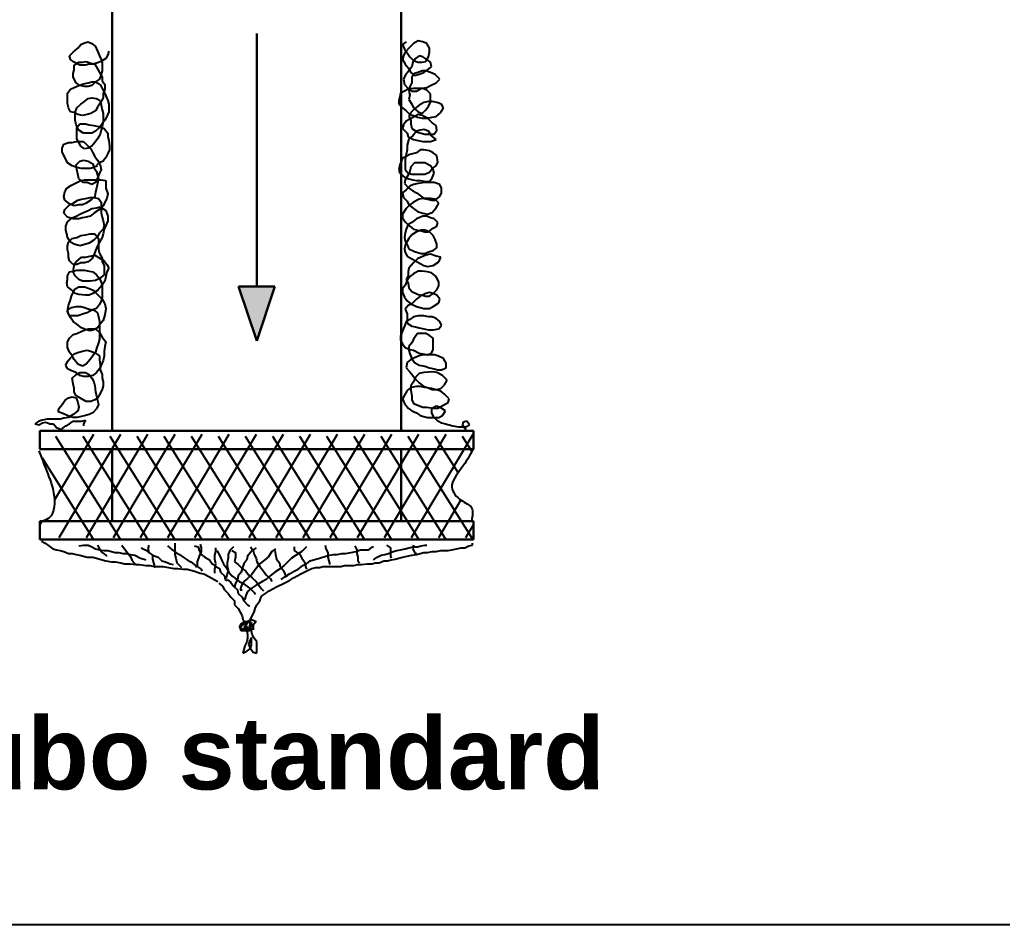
# Model space of a CAD drawing. Extents: x 159 to 725, y 98 to 296.
# Drawn here: x 551.1 to 619.1, y 98 to 160.6 of the extents above; entities that cross this region are included whole.
import ezdxf
from ezdxf.enums import TextEntityAlignment as Align

# ---------------------------------------------------------------- set-up
doc = ezdxf.new("R2010")
doc.units = 0
doc.header["$LTSCALE"] = 8
doc.header["$MEASUREMENT"] = 0
doc.layers.get('0').update_dxf_attribs({"linetype": 'CONTINUOUS'})
doc.layers.add('ACOTA', color=1, linetype='CONTINUOUS')
doc.styles.add('style1', font='')
doc.styles.get('style1').set_extended_font_data('Arial', bold=True)

msp = doc.modelspace()

# ---------------------------------------------------------------- hatches: boundary and pattern name
at = {"lineweight": 30}
msp.add_hatch(color=256, dxfattribs=at).paths.add_polyline_path([(568.75, 142.149), (567.5, 142.149), (566.25, 142.149), (567.5, 138.399)])

# ---------------------------------------------------------------- linework, layer by layer
for p, q in [((557.5, 132.149), (557.5, 167.149)), ((577.5, 167.149), (577.5, 132.149)), ((567.5, 159.649), (567.5, 142.149)), ((567.5, 138.399), (566.25, 142.149)), ((566.25, 142.149), (567.5, 142.149)), ((567.5, 142.149), (568.75, 142.149)), ((568.75, 142.149), (567.5, 138.399)), ((582.5, 132.149), (552.5, 132.149)), ((552.5, 132.149), (552.5, 130.899)), ((582.5, 130.899), (582.5, 132.149)), ((552.5, 130.899), (582.5, 130.899)), ((557.5, 125.899), (557.5, 130.899)), ((577.5, 130.899), (577.5, 125.899)), ((582.5, 130.899), (582.5, 130.899)), ((582.5, 125.899), (552.5, 125.899)), ((552.5, 125.899), (552.5, 124.649)), ((582.5, 124.649), (582.5, 125.899)), ((552.5, 124.649), (582.5, 124.649)), ((577.5, 124.649), (557.5, 124.649)), ((582.5, 124.649), (582.5, 124.649))]:
    msp.add_line(p, q, dxfattribs=at)
at = {"color": 7}
msp.add_lwpolyline([(620, 197), (515, 197), (515, 98), (620, 98)], close=True, dxfattribs=at)
at = {"layer": 'ACOTA', "color": 7, "lineweight": 25}
for p, q in [((578.684, 159.151), (578.361, 158.957)), ((579.006, 159.086), (578.684, 159.151)), ((554.808, 158.377), (555.131, 158.635)), ((555.131, 158.635), (555.324, 158.893)), ((555.324, 158.893), (555.582, 159.022)), ((555.582, 159.022), (555.841, 159.086)), ((555.841, 159.086), (556.099, 158.957)), ((556.099, 158.957), (556.357, 158.764)), ((556.357, 158.764), (556.486, 158.441)), ((556.486, 158.441), (556.615, 158.119)), ((557.26, 158.441), (557.196, 158.183)), ((577.845, 159.086), (577.587, 158.893)), ((577.587, 158.893), (577.716, 158.57)), ((577.716, 158.57), (577.909, 158.312)), ((578.038, 158.635), (577.78, 158.377)), ((578.361, 158.957), (578.038, 158.635)), ((579.265, 158.957), (579.006, 159.086)), ((579.458, 158.635), (579.265, 158.957)), ((579.458, 158.377), (579.458, 158.635)), ((554.55, 158.119), (554.808, 158.377)), ((554.615, 157.861), (554.55, 158.119)), ((554.873, 157.667), (554.615, 157.861)), ((556.615, 158.119), (556.744, 157.861)), ((557.067, 157.925), (556.744, 157.732)), ((556.744, 157.861), (556.809, 157.603)), ((557.196, 158.183), (557.067, 157.925)), ((577.651, 158.119), (577.587, 157.861)), ((577.587, 157.861), (577.78, 157.538)), ((577.78, 158.377), (577.651, 158.119)), ((577.909, 158.312), (578.103, 158.054)), ((578.103, 158.054), (578.361, 157.796)), ((578.49, 157.925), (578.297, 157.667)), ((578.361, 157.796), (578.684, 157.667)), ((578.748, 158.119), (578.49, 157.925)), ((579.006, 158.054), (578.748, 158.119)), ((579.265, 157.861), (579.006, 158.054)), ((579.2, 157.732), (579.394, 158.054)), ((579.523, 157.667), (579.265, 157.861)), ((579.394, 158.054), (579.458, 158.377)), ((554.808, 156.893), (554.873, 157.151)), ((555.26, 157.474), (554.873, 157.667)), ((554.873, 157.474), (555.195, 157.667)), ((554.873, 157.151), (554.873, 157.474)), ((555.195, 157.667), (555.453, 157.667)), ((555.647, 157.474), (555.26, 157.474)), ((555.453, 157.667), (555.712, 157.732)), ((555.905, 157.538), (555.647, 157.474)), ((555.712, 157.732), (556.034, 157.603)), ((556.163, 157.538), (555.905, 157.538)), ((556.034, 157.603), (556.292, 157.538)), ((556.421, 157.603), (556.163, 157.538)), ((556.292, 157.538), (556.486, 157.216)), ((556.744, 157.732), (556.421, 157.603)), ((556.486, 157.216), (556.615, 156.958)), ((556.809, 157.087), (556.744, 156.829)), ((556.809, 157.603), (556.809, 157.087)), ((577.78, 157.538), (577.974, 157.28)), ((578.038, 157.087), (577.78, 156.764)), ((577.974, 157.28), (578.168, 156.958)), ((578.232, 157.345), (578.038, 157.087)), ((578.297, 157.667), (578.232, 157.345)), ((578.684, 157.667), (578.942, 157.667)), ((578.942, 157.087), (578.684, 156.958)), ((578.942, 157.667), (579.2, 157.732)), ((579.2, 157.087), (578.942, 157.087)), ((579.071, 156.958), (579.329, 157.151)), ((579.523, 156.958), (579.2, 157.087)), ((579.329, 157.151), (579.587, 157.345)), ((579.587, 157.345), (579.523, 157.667)), ((554.808, 156.635), (554.808, 156.893)), ((555.002, 156.248), (554.808, 156.635)), ((556.615, 156.506), (556.357, 156.313)), ((556.615, 156.958), (556.809, 156.635)), ((556.744, 156.829), (556.615, 156.506)), ((556.809, 156.635), (556.809, 156.377)), ((577.78, 156.764), (577.651, 156.506)), ((577.651, 156.506), (577.716, 156.119)), ((578.168, 156.958), (578.426, 156.764)), ((578.426, 156.893), (578.232, 156.635)), ((578.232, 156.635), (578.232, 156.248)), ((578.684, 156.958), (578.426, 156.893)), ((578.426, 156.764), (578.684, 156.829)), ((578.684, 156.829), (579.071, 156.958)), ((579.845, 156.829), (579.523, 156.958)), ((580.168, 156.506), (579.845, 156.829)), ((579.91, 156.248), (580.168, 156.506)), ((554.421, 155.538), (554.615, 155.796)), ((554.615, 155.796), (554.873, 155.925)), ((554.873, 155.925), (555.195, 156.054)), ((555.26, 156.054), (555.002, 156.248)), ((555.195, 156.054), (555.518, 156.184)), ((555.582, 155.99), (555.26, 156.054)), ((555.518, 156.184), (555.841, 156.248)), ((555.841, 155.99), (555.582, 155.99)), ((555.841, 156.248), (556.099, 156.313)), ((556.099, 156.054), (555.841, 155.99)), ((556.357, 156.313), (556.099, 156.054)), ((556.099, 156.313), (556.357, 156.313)), ((556.357, 156.313), (556.679, 156.119)), ((556.679, 156.119), (556.809, 155.861)), ((556.809, 156.377), (557.002, 156.119)), ((556.809, 155.861), (556.938, 155.603)), ((557.002, 155.796), (556.873, 155.474)), ((557.002, 156.119), (557.002, 155.796)), ((577.716, 156.119), (577.974, 155.861)), ((577.974, 155.796), (577.716, 155.667)), ((577.974, 155.861), (578.232, 155.667)), ((578.361, 155.861), (577.974, 155.796)), ((578.103, 155.99), (578.038, 155.667)), ((578.232, 156.248), (578.103, 155.99)), ((579.006, 155.861), (578.361, 155.861)), ((578.555, 155.667), (578.877, 155.861)), ((578.877, 155.861), (579.265, 155.925)), ((579.265, 155.732), (579.006, 155.861)), ((579.265, 155.925), (579.523, 156.054)), ((579.523, 155.474), (579.265, 155.732)), ((579.523, 156.054), (579.91, 156.248)), ((554.421, 154.829), (554.421, 155.538)), ((555.582, 154.958), (555.841, 155.151)), ((555.841, 155.151), (556.099, 155.216)), ((556.099, 155.216), (556.421, 155.151)), ((556.421, 155.151), (556.679, 155.022)), ((556.873, 155.216), (556.679, 154.829)), ((556.679, 155.022), (556.809, 154.377)), ((556.873, 155.474), (556.873, 155.216)), ((556.938, 155.603), (557.067, 155.345)), ((557.067, 155.345), (557.196, 155.022)), ((557.196, 155.022), (557.26, 154.764)), ((577.393, 155.28), (577.329, 155.022)), ((577.329, 155.022), (577.329, 154.764)), ((577.458, 155.538), (577.393, 155.28)), ((577.716, 155.667), (577.458, 155.538)), ((578.038, 155.667), (578.103, 155.409)), ((578.103, 155.409), (578.038, 155.087)), ((578.038, 155.087), (578.232, 154.764)), ((578.232, 155.667), (578.555, 155.667)), ((579.523, 154.893), (579.523, 155.474)), ((554.485, 154.506), (554.421, 154.829)), ((554.615, 154.248), (554.485, 154.506)), ((554.937, 154.184), (555.066, 154.506)), ((555.066, 154.506), (555.324, 154.764)), ((555.324, 154.764), (555.582, 154.958)), ((556.486, 154.571), (556.357, 154.313)), ((556.679, 154.829), (556.486, 154.571)), ((556.809, 154.377), (556.873, 154.119)), ((557.26, 154.764), (557.26, 154.248)), ((577.329, 154.764), (577.587, 154.506)), ((577.587, 154.506), (577.845, 154.313)), ((578.426, 154.442), (578.168, 154.184)), ((578.232, 154.764), (578.361, 154.506)), ((578.361, 154.506), (578.684, 154.248)), ((578.748, 154.7), (578.426, 154.442)), ((579.071, 154.893), (578.748, 154.7)), ((578.942, 154.119), (579.2, 154.377)), ((579.394, 154.958), (579.071, 154.893)), ((579.2, 154.377), (579.394, 154.635)), ((579.652, 154.958), (579.394, 154.958)), ((579.394, 154.635), (579.523, 154.893)), ((579.974, 154.893), (579.652, 154.958)), ((580.297, 154.764), (579.974, 154.893)), ((580.232, 154.184), (580.426, 154.506)), ((580.426, 154.506), (580.297, 154.764)), ((554.873, 154.184), (554.615, 154.248)), ((555.131, 154.055), (554.873, 154.184)), ((554.937, 153.668), (554.937, 154.184)), ((555.002, 153.345), (554.937, 153.668)), ((555.453, 153.99), (555.131, 154.055)), ((555.776, 154.055), (555.453, 153.99)), ((556.034, 154.119), (555.776, 154.055)), ((556.357, 154.313), (556.034, 154.119)), ((557.002, 153.668), (556.809, 153.41)), ((556.873, 154.119), (556.873, 153.539)), ((557.131, 153.926), (557.002, 153.668)), ((557.26, 154.248), (557.131, 153.926)), ((577.845, 154.313), (578.103, 154.055)), ((578.103, 153.732), (577.845, 153.603)), ((578.168, 154.184), (578.038, 153.926)), ((578.038, 153.926), (578.168, 153.668)), ((578.103, 154.055), (578.361, 153.99)), ((578.361, 153.861), (578.103, 153.732)), ((578.168, 153.668), (578.168, 153.41)), ((578.684, 154.055), (578.361, 153.861)), ((578.361, 153.99), (578.619, 153.861)), ((578.619, 153.861), (578.942, 153.797)), ((578.684, 154.248), (578.942, 154.119)), ((578.942, 153.99), (578.684, 154.055)), ((579.329, 153.797), (578.942, 153.99)), ((578.942, 153.797), (579.265, 153.797)), ((579.265, 153.797), (579.652, 153.861)), ((579.652, 153.474), (579.329, 153.797)), ((579.652, 153.861), (579.91, 153.926)), ((579.91, 153.926), (580.232, 154.184)), ((555.195, 152.958), (555.002, 153.345)), ((555.066, 153.152), (555.26, 153.41)), ((555.066, 152.378), (555.066, 153.152)), ((555.26, 153.41), (555.647, 153.41)), ((555.647, 153.41), (555.905, 153.345)), ((555.905, 153.345), (556.228, 153.281)), ((556.228, 153.281), (556.55, 153.216)), ((556.615, 153.152), (556.357, 152.894)), ((556.55, 153.216), (556.938, 153.087)), ((556.809, 153.41), (556.615, 153.152)), ((556.809, 153.216), (556.744, 152.958)), ((556.873, 153.539), (556.809, 153.216)), ((556.938, 153.087), (557.196, 152.765)), ((577.651, 153.345), (577.587, 153.087)), ((577.587, 153.087), (577.909, 152.765)), ((577.845, 153.603), (577.651, 153.345)), ((578.168, 153.41), (578.232, 153.087)), ((578.232, 153.087), (578.619, 152.829)), ((579.071, 153.023), (578.813, 152.958)), ((579.394, 152.894), (579.071, 153.023)), ((579.91, 153.281), (579.652, 153.474)), ((579.974, 152.958), (579.91, 153.281)), ((555.195, 152.12), (555.066, 152.378)), ((555.518, 152.765), (555.195, 152.958)), ((556.099, 152.765), (555.518, 152.765)), ((556.357, 152.894), (556.099, 152.765)), ((556.486, 152.378), (556.292, 152.12)), ((556.679, 152.7), (556.486, 152.378)), ((556.744, 152.958), (556.679, 152.7)), ((557.196, 152.765), (557.196, 152.507)), ((557.196, 152.507), (557.26, 152.249)), ((577.909, 152.765), (577.974, 152.507)), ((578.038, 152.378), (577.909, 151.926)), ((577.974, 152.507), (578.361, 152.313)), ((578.297, 152.571), (578.038, 152.378)), ((578.555, 152.894), (578.297, 152.571)), ((578.361, 152.313), (578.684, 152.249)), ((578.813, 152.958), (578.555, 152.894)), ((578.619, 152.829), (578.877, 152.765)), ((578.877, 152.765), (579.135, 152.7)), ((579.135, 152.7), (579.781, 152.7)), ((579.587, 152.571), (579.394, 152.894)), ((579.523, 152.184), (579.91, 152.313)), ((579.91, 152.313), (579.587, 152.571)), ((579.781, 152.7), (579.974, 152.958)), ((554.034, 151.733), (554.163, 151.991)), ((554.034, 151.475), (554.034, 151.733)), ((554.163, 151.991), (554.485, 152.12)), ((554.485, 152.12), (554.744, 152.12)), ((554.744, 152.12), (555.002, 152.184)), ((555.002, 152.184), (555.518, 152.184)), ((555.324, 151.862), (555.195, 152.12)), ((555.582, 151.668), (555.324, 151.862)), ((555.518, 152.184), (555.776, 151.926)), ((555.841, 151.733), (555.582, 151.668)), ((555.776, 151.926), (556.034, 151.668)), ((556.099, 151.862), (555.841, 151.733)), ((556.034, 151.668), (556.163, 151.41)), ((556.292, 152.12), (556.099, 151.862)), ((557.26, 152.249), (557.325, 151.862)), ((557.325, 151.862), (557.325, 151.604)), ((577.909, 151.926), (577.909, 151.604)), ((578.684, 152.249), (579.006, 152.184)), ((579.006, 152.184), (579.523, 152.184)), ((554.421, 150.7), (554.034, 151.475)), ((556.163, 151.41), (556.292, 151.152)), ((556.292, 151.152), (556.486, 150.894)), ((557.067, 151.087), (556.873, 150.829)), ((557.196, 151.345), (557.067, 151.087)), ((557.325, 151.604), (557.196, 151.345)), ((577.587, 151.023), (577.393, 150.571)), ((577.845, 151.152), (577.587, 151.023)), ((577.909, 151.604), (577.78, 150.958)), ((577.78, 150.958), (577.78, 150.249)), ((578.103, 151.281), (577.845, 151.152)), ((578.555, 151.41), (578.103, 151.281)), ((578.813, 151.604), (578.555, 151.41)), ((579.071, 151.604), (578.813, 151.604)), ((579.458, 151.539), (579.071, 151.604)), ((579.716, 151.41), (579.458, 151.539)), ((579.974, 151.216), (579.716, 151.41)), ((580.039, 150.765), (579.974, 151.216)), ((554.744, 150.507), (554.421, 150.7)), ((555.066, 150.378), (554.744, 150.507)), ((555.002, 150.571), (555.26, 150.829)), ((555.066, 150.249), (555.002, 150.571)), ((555.389, 150.313), (555.066, 150.378)), ((555.26, 150.829), (555.518, 150.894)), ((555.97, 150.313), (555.389, 150.313)), ((555.518, 150.894), (555.841, 150.829)), ((555.841, 150.829), (556.163, 150.636)), ((556.228, 150.378), (555.97, 150.313)), ((556.163, 150.636), (556.228, 150.378)), ((556.486, 150.507), (556.228, 150.378)), ((556.228, 150.378), (556.421, 150.12)), ((556.615, 150.7), (556.421, 150.571)), ((556.486, 150.894), (556.679, 150.571)), ((556.873, 150.829), (556.615, 150.7)), ((556.679, 150.571), (556.744, 150.249)), ((577.393, 150.571), (577.329, 150.249)), ((578.168, 150.442), (578.103, 150.12)), ((578.426, 150.7), (578.168, 150.442)), ((579.135, 150.7), (578.426, 150.7)), ((579.523, 150.507), (579.135, 150.7)), ((579.458, 150.055), (579.652, 150.313)), ((579.716, 150.249), (579.523, 150.507)), ((579.652, 150.313), (579.91, 150.507)), ((579.91, 150.507), (580.039, 150.765)), ((555.131, 149.926), (555.066, 150.249)), ((555.195, 149.604), (555.131, 149.926)), ((555.518, 149.346), (555.195, 149.604)), ((556.486, 149.668), (556.357, 149.346)), ((556.421, 150.12), (556.486, 149.862)), ((556.615, 149.991), (556.486, 149.668)), ((556.486, 149.862), (556.55, 149.604)), ((556.55, 149.604), (556.486, 149.281)), ((556.744, 150.249), (556.615, 149.991)), ((577.329, 150.249), (577.393, 149.991)), ((577.393, 149.991), (577.78, 149.668)), ((577.78, 150.249), (577.974, 149.991)), ((577.974, 149.862), (577.78, 149.539)), ((577.78, 149.668), (578.038, 149.604)), ((578.103, 150.12), (577.974, 149.862)), ((577.974, 149.991), (578.232, 149.926)), ((578.038, 149.604), (578.297, 149.539)), ((578.232, 149.926), (579.135, 149.926)), ((579.135, 149.926), (579.458, 150.055)), ((579.458, 149.41), (579.652, 149.668)), ((579.652, 149.668), (579.781, 149.991)), ((579.781, 149.991), (579.716, 150.249)), ((554.227, 148.701), (554.356, 148.959)), ((554.356, 148.959), (554.679, 149.152)), ((554.679, 149.152), (555.066, 149.346)), ((555.066, 149.346), (555.324, 149.475)), ((555.324, 149.475), (555.582, 149.539)), ((555.776, 149.346), (555.518, 149.346)), ((555.582, 149.539), (556.744, 149.539)), ((556.099, 149.217), (555.776, 149.346)), ((556.357, 149.346), (556.099, 149.217)), ((556.421, 148.959), (556.357, 148.701)), ((556.486, 149.281), (556.421, 148.959)), ((556.744, 149.539), (557.067, 149.475)), ((557.067, 149.475), (557.067, 148.959)), ((557.067, 148.959), (557.196, 148.572)), ((577.78, 149.539), (577.716, 149.281)), ((577.716, 149.281), (578.038, 148.959)), ((578.103, 149.088), (577.845, 148.83)), ((578.038, 148.959), (578.297, 148.765)), ((578.361, 149.217), (578.103, 149.088)), ((578.297, 149.539), (578.555, 149.475)), ((578.684, 149.281), (578.361, 149.217)), ((578.555, 149.475), (578.813, 149.475)), ((579.135, 149.346), (578.684, 149.281)), ((578.813, 149.475), (579.2, 149.41)), ((579.781, 149.346), (579.135, 149.346)), ((579.2, 149.41), (579.458, 149.41)), ((580.168, 149.217), (579.781, 149.346)), ((580.297, 148.959), (580.168, 149.217)), ((580.297, 148.636), (580.297, 148.959)), ((554.163, 148.378), (554.227, 148.701)), ((554.227, 148.12), (554.163, 148.378)), ((555.389, 148.185), (555.647, 148.249)), ((555.647, 148.249), (555.97, 148.314)), ((555.97, 148.314), (556.228, 148.314)), ((556.292, 148.378), (556.034, 148.12)), ((556.228, 148.314), (556.55, 148.249)), ((556.357, 148.701), (556.292, 148.378)), ((556.55, 148.249), (556.744, 147.991)), ((557.131, 148.249), (557.002, 147.991)), ((557.196, 148.572), (557.131, 148.249)), ((577.845, 148.83), (577.587, 148.636)), ((577.587, 148.636), (577.651, 148.314)), ((577.651, 148.314), (577.909, 148.056)), ((578.297, 148.765), (578.555, 148.636)), ((578.555, 148.636), (578.813, 148.443)), ((579.006, 148.249), (578.748, 148.185)), ((578.813, 148.443), (579.071, 148.249)), ((579.523, 148.249), (579.006, 148.249)), ((579.071, 148.249), (579.329, 148.185)), ((579.845, 148.185), (579.523, 148.249)), ((579.845, 148.12), (580.168, 148.378)), ((580.168, 148.378), (580.297, 148.636)), ((554.55, 147.862), (554.227, 148.12)), ((554.227, 147.475), (554.55, 147.798)), ((554.55, 147.798), (554.808, 147.927)), ((554.873, 147.733), (554.55, 147.862)), ((554.808, 147.927), (555.131, 148.12)), ((555.195, 147.798), (554.873, 147.733)), ((555.131, 148.12), (555.389, 148.185)), ((555.453, 147.798), (555.195, 147.798)), ((555.712, 147.927), (555.453, 147.798)), ((556.034, 148.12), (555.712, 147.927)), ((555.841, 147.411), (556.099, 147.54)), ((556.099, 147.54), (556.421, 147.604)), ((556.421, 147.604), (556.679, 147.669)), ((556.873, 147.733), (556.615, 147.475)), ((556.679, 147.669), (557.067, 147.411)), ((556.744, 147.991), (556.744, 147.217)), ((557.002, 147.991), (556.873, 147.733)), ((577.845, 147.54), (577.587, 147.153)), ((578.103, 147.798), (577.845, 147.54)), ((577.909, 148.056), (578.038, 147.798)), ((578.038, 147.798), (578.361, 147.54)), ((578.361, 147.991), (578.103, 147.798)), ((578.748, 148.185), (578.361, 147.991)), ((578.361, 147.54), (578.619, 147.346)), ((579.329, 148.185), (579.587, 148.12)), ((579.587, 148.12), (579.845, 148.12)), ((579.652, 147.282), (579.91, 147.604)), ((580.103, 147.927), (579.845, 148.185)), ((579.91, 147.604), (580.103, 147.927)), ((554.163, 147.217), (554.227, 147.475)), ((554.421, 146.959), (554.163, 147.217)), ((554.808, 146.83), (554.421, 146.959)), ((554.421, 146.636), (554.744, 146.895)), ((554.744, 146.895), (555.002, 147.024)), ((555.002, 147.024), (555.26, 147.153)), ((555.453, 146.895), (555.195, 146.83)), ((555.26, 147.153), (555.518, 147.282)), ((555.712, 146.959), (555.453, 146.895)), ((555.518, 147.282), (555.841, 147.411)), ((555.97, 147.024), (555.712, 146.959)), ((556.292, 147.282), (555.97, 147.024)), ((556.615, 147.475), (556.292, 147.282)), ((556.744, 147.217), (556.809, 146.959)), ((556.809, 146.959), (556.873, 146.701)), ((557.067, 147.411), (557.196, 147.024)), ((557.196, 147.024), (557.196, 146.701)), ((577.587, 147.153), (577.587, 146.895)), ((577.587, 146.895), (577.78, 146.636)), ((579.006, 147.024), (578.555, 146.83)), ((578.619, 147.346), (579.006, 147.217)), ((579.006, 147.217), (579.329, 147.153)), ((579.265, 147.024), (579.006, 147.024)), ((579.523, 146.895), (579.265, 147.024)), ((579.329, 147.153), (579.652, 147.282)), ((579.781, 146.83), (579.523, 146.895)), ((554.292, 146.314), (554.421, 146.636)), ((554.292, 146.056), (554.292, 146.314)), ((555.195, 146.83), (554.808, 146.83)), ((556.873, 146.701), (556.938, 146.378)), ((556.938, 146.378), (556.873, 146.12)), ((557.067, 146.378), (556.938, 146.12)), ((557.196, 146.701), (557.067, 146.378)), ((577.78, 146.636), (578.103, 146.314)), ((577.974, 146.443), (577.845, 146.12)), ((578.232, 146.572), (577.974, 146.443)), ((578.103, 146.314), (578.361, 146.12)), ((578.555, 146.83), (578.232, 146.572)), ((579.394, 145.927), (579.716, 146.185)), ((579.716, 146.185), (579.974, 146.314)), ((580.039, 146.572), (579.781, 146.83)), ((579.974, 146.314), (580.039, 146.572)), ((554.356, 145.798), (554.292, 146.056)), ((554.421, 145.54), (554.356, 145.798)), ((554.615, 145.217), (554.421, 145.54)), ((554.744, 145.475), (555.066, 145.54)), ((555.066, 145.54), (555.324, 145.669)), ((555.324, 145.669), (555.647, 145.733)), ((555.647, 145.733), (555.97, 145.798)), ((555.97, 145.798), (556.292, 145.798)), ((556.486, 145.604), (556.228, 145.346)), ((556.292, 145.798), (556.55, 145.475)), ((556.615, 145.862), (556.486, 145.604)), ((556.873, 146.12), (556.615, 145.862)), ((556.809, 145.54), (556.615, 145.217)), ((556.873, 145.798), (556.809, 145.54)), ((556.938, 146.12), (556.873, 145.798)), ((577.78, 145.862), (577.716, 145.54)), ((577.716, 145.54), (577.78, 145.282)), ((577.845, 146.12), (577.78, 145.862)), ((578.232, 145.733), (578.038, 145.475)), ((578.555, 145.927), (578.232, 145.733)), ((578.361, 146.12), (578.619, 146.056)), ((578.877, 146.056), (578.555, 145.927)), ((578.619, 146.056), (578.877, 145.991)), ((579.135, 146.056), (578.877, 146.056)), ((578.877, 145.991), (579.135, 145.927)), ((579.458, 145.927), (579.135, 146.056)), ((579.135, 145.927), (579.394, 145.927)), ((579.716, 145.669), (579.458, 145.927)), ((579.845, 145.411), (579.716, 145.669)), ((554.421, 144.959), (554.485, 145.217)), ((554.421, 144.701), (554.421, 144.959)), ((554.485, 145.217), (554.744, 145.475)), ((554.873, 145.088), (554.615, 145.217)), ((555.26, 144.959), (554.873, 145.088)), ((555.518, 145.024), (555.26, 144.959)), ((555.905, 145.153), (555.518, 145.024)), ((556.228, 145.346), (555.905, 145.153)), ((556.486, 144.959), (556.357, 144.637)), ((556.615, 145.217), (556.486, 144.959)), ((556.55, 145.475), (556.55, 144.701)), ((577.78, 145.024), (577.716, 144.766)), ((578.038, 145.475), (577.78, 145.024)), ((577.78, 145.282), (577.909, 145.024)), ((577.909, 145.024), (578.038, 144.766)), ((579.716, 144.637), (579.974, 144.83)), ((579.974, 145.088), (579.845, 145.411)), ((579.974, 144.83), (579.974, 145.088)), ((554.485, 144.443), (554.421, 144.701)), ((554.485, 144.185), (554.485, 144.443)), ((554.55, 143.927), (554.485, 144.185)), ((555.002, 143.863), (555.389, 144.185)), ((555.389, 144.185), (555.647, 144.185)), ((555.647, 144.185), (556.292, 144.314)), ((556.228, 144.314), (556.099, 144.056)), ((556.357, 144.637), (556.228, 144.314)), ((556.292, 144.314), (556.938, 143.927)), ((556.55, 144.701), (556.615, 144.443)), ((556.615, 144.443), (556.809, 144.121)), ((577.716, 144.766), (577.78, 144.508)), ((577.78, 144.508), (577.909, 144.25)), ((577.909, 144.25), (578.232, 144.056)), ((578.038, 144.766), (578.426, 144.572)), ((578.426, 144.572), (578.877, 144.443)), ((578.877, 144.185), (578.619, 144.056)), ((578.877, 144.443), (579.135, 144.443)), ((579.2, 144.314), (578.877, 144.185)), ((579.135, 144.443), (579.458, 144.572)), ((579.523, 144.379), (579.2, 144.314)), ((579.458, 144.572), (579.716, 144.637)), ((579.91, 144.25), (579.523, 144.379)), ((580.232, 144.185), (579.91, 144.25)), ((580.103, 143.863), (580.232, 144.185)), ((554.808, 143.669), (554.55, 143.927)), ((555.066, 143.669), (554.808, 143.669)), ((554.808, 143.153), (554.873, 143.605)), ((554.873, 143.605), (555.002, 143.863)), ((555.324, 143.798), (555.066, 143.669)), ((555.582, 143.798), (555.324, 143.798)), ((555.841, 143.863), (555.582, 143.798)), ((556.099, 144.056), (555.841, 143.863)), ((556.809, 144.121), (556.809, 143.863)), ((556.809, 143.863), (556.938, 143.605)), ((556.938, 143.927), (557.131, 143.669)), ((556.938, 143.605), (556.938, 142.96)), ((557.131, 143.669), (557.26, 143.411)), ((578.361, 143.798), (578.038, 143.411)), ((578.232, 144.056), (578.49, 143.927)), ((578.619, 144.056), (578.361, 143.798)), ((578.49, 143.927), (578.813, 143.734)), ((578.813, 143.734), (579.071, 143.605)), ((579.071, 143.605), (579.329, 143.54)), ((579.329, 143.54), (579.716, 143.605)), ((579.716, 143.605), (580.103, 143.863)), ((554.421, 142.895), (554.55, 143.153)), ((554.421, 142.637), (554.421, 142.895)), ((554.55, 143.153), (554.808, 143.218)), ((554.808, 143.218), (555.066, 143.282)), ((554.937, 142.895), (554.808, 143.153)), ((555.195, 142.637), (554.937, 142.895)), ((555.066, 143.282), (555.582, 143.282)), ((555.582, 143.282), (555.905, 143.218)), ((555.905, 143.218), (556.163, 143.153)), ((556.163, 143.153), (556.421, 142.96)), ((556.421, 142.96), (556.615, 142.702)), ((556.938, 142.96), (556.615, 142.702)), ((557.131, 143.153), (557.002, 142.508)), ((557.26, 143.411), (557.131, 143.153)), ((577.974, 142.895), (577.845, 142.637)), ((578.103, 142.831), (577.909, 142.573)), ((578.038, 143.411), (577.974, 143.153)), ((577.974, 143.153), (577.974, 142.895)), ((578.361, 143.024), (578.103, 142.831)), ((578.684, 143.218), (578.361, 143.024)), ((578.942, 143.218), (578.684, 143.218)), ((579.329, 143.153), (578.942, 143.218)), ((579.587, 143.089), (579.329, 143.153)), ((579.91, 142.831), (579.587, 143.089)), ((580.103, 142.444), (579.91, 142.831)), ((554.356, 142.379), (554.421, 142.637)), ((554.421, 142.121), (554.356, 142.379)), ((554.679, 141.927), (554.421, 142.121)), ((554.937, 141.992), (555.195, 142.121)), ((555.453, 142.508), (555.195, 142.637)), ((555.195, 142.121), (555.582, 142.121)), ((555.97, 142.508), (555.453, 142.508)), ((555.582, 142.121), (555.97, 141.992)), ((556.357, 142.573), (555.97, 142.508)), ((556.615, 142.702), (556.357, 142.573)), ((556.809, 142.25), (556.486, 141.863)), ((556.615, 142.702), (556.744, 142.444)), ((556.744, 142.444), (556.809, 142.186)), ((557.002, 142.508), (556.809, 142.25)), ((556.809, 142.186), (556.809, 141.411)), ((577.78, 142.25), (577.587, 141.992)), ((577.909, 142.573), (577.78, 142.25)), ((577.845, 142.637), (577.974, 142.379)), ((577.974, 142.379), (578.038, 142.057)), ((579.974, 141.927), (580.103, 142.186)), ((580.103, 142.186), (580.103, 142.444)), ((554.615, 141.218), (554.679, 141.476)), ((554.937, 141.669), (554.679, 141.927)), ((554.679, 141.476), (554.808, 141.734)), ((554.808, 141.734), (554.937, 141.992)), ((555.195, 141.605), (554.937, 141.669)), ((555.647, 141.54), (555.195, 141.605)), ((555.905, 141.54), (555.647, 141.54)), ((556.163, 141.669), (555.905, 141.54)), ((555.97, 141.992), (556.228, 141.863)), ((556.486, 141.863), (556.163, 141.669)), ((556.228, 141.863), (556.486, 141.605)), ((556.486, 141.605), (556.809, 141.282)), ((577.587, 141.992), (577.587, 141.734)), ((577.587, 141.734), (577.716, 141.411)), ((578.038, 142.057), (578.232, 141.798)), ((578.232, 141.798), (578.684, 141.605)), ((578.813, 141.476), (578.555, 141.282)), ((578.684, 141.605), (578.942, 141.54)), ((579.2, 141.669), (578.813, 141.476)), ((578.942, 141.54), (579.2, 141.476)), ((579.458, 141.734), (579.2, 141.669)), ((579.2, 141.476), (579.458, 141.476)), ((579.716, 141.669), (579.458, 141.734)), ((579.458, 141.476), (579.716, 141.669)), ((579.716, 141.669), (579.974, 141.927)), ((579.974, 141.54), (579.716, 141.669)), ((580.168, 141.282), (579.974, 141.54)), ((554.421, 140.444), (554.485, 140.831)), ((554.485, 140.831), (554.615, 141.218)), ((554.679, 140.702), (555.002, 140.766)), ((555.002, 140.766), (555.324, 140.766)), ((555.324, 140.766), (555.582, 140.702)), ((556.615, 140.895), (556.421, 140.637)), ((556.744, 141.153), (556.615, 140.895)), ((556.809, 141.411), (556.744, 141.153)), ((556.809, 141.282), (557.002, 140.96)), ((557.002, 140.96), (557.067, 140.637)), ((577.716, 141.411), (577.909, 141.153)), ((577.974, 140.831), (577.78, 140.573)), ((577.909, 141.153), (578.168, 140.96)), ((578.232, 140.96), (577.974, 140.831)), ((578.168, 140.96), (578.555, 140.766)), ((578.555, 141.282), (578.232, 140.96)), ((578.555, 140.766), (578.813, 140.702)), ((579.458, 140.637), (579.716, 140.766)), ((579.716, 140.766), (580.103, 141.024)), ((580.103, 141.024), (580.168, 141.282)), ((554.421, 140.508), (554.679, 140.702)), ((554.485, 140.25), (554.421, 140.508)), ((554.55, 140.121), (554.421, 140.444)), ((554.615, 139.992), (554.485, 140.25)), ((555.131, 140.121), (554.55, 140.121)), ((555.518, 140.25), (555.131, 140.121)), ((555.776, 140.315), (555.518, 140.25)), ((555.582, 140.702), (555.905, 140.573)), ((556.099, 140.508), (555.776, 140.315)), ((555.905, 140.573), (556.228, 140.508)), ((556.421, 140.637), (556.099, 140.508)), ((556.228, 140.508), (556.486, 140.315)), ((556.486, 140.315), (556.55, 140.057)), ((557.002, 140.186), (556.873, 139.799)), ((557.067, 140.637), (557.002, 140.186)), ((577.78, 140.573), (577.909, 140.25)), ((577.909, 140.25), (577.909, 139.605)), ((578.684, 140.121), (578.361, 140.057)), ((579.071, 140.121), (578.684, 140.121)), ((578.813, 140.702), (579.071, 140.637)), ((579.071, 140.637), (579.458, 140.637)), ((579.394, 140.057), (579.071, 140.121)), ((554.808, 139.734), (554.615, 139.992)), ((555.066, 139.541), (554.808, 139.734)), ((555.389, 139.283), (555.066, 139.541)), ((556.679, 139.541), (556.486, 139.283)), ((556.55, 140.057), (556.615, 139.734)), ((556.615, 139.734), (556.615, 138.509)), ((556.873, 139.799), (556.679, 139.541)), ((577.716, 139.412), (577.587, 139.089)), ((577.845, 139.734), (577.716, 139.412)), ((578.103, 139.863), (577.845, 139.734)), ((577.909, 139.605), (578.232, 139.412)), ((578.361, 140.057), (578.103, 139.863)), ((578.232, 139.412), (578.49, 139.347)), ((579.652, 140.057), (579.394, 140.057)), ((579.91, 139.928), (579.652, 140.057)), ((580.168, 139.734), (579.91, 139.928)), ((580.103, 139.218), (580.297, 139.476)), ((580.297, 139.476), (580.168, 139.734)), ((554.55, 138.573), (554.808, 138.831)), ((554.808, 138.831), (555.066, 138.896)), ((555.066, 138.896), (555.453, 139.089)), ((555.712, 139.154), (555.389, 139.283)), ((555.453, 139.089), (555.841, 139.218)), ((555.97, 139.089), (555.712, 139.154)), ((555.841, 139.218), (556.357, 139.218)), ((556.228, 139.154), (555.97, 139.089)), ((556.486, 139.283), (556.228, 139.154)), ((556.357, 139.218), (556.615, 138.96)), ((556.615, 138.96), (556.809, 138.638)), ((577.587, 139.089), (577.458, 138.702)), ((577.458, 138.702), (577.458, 138.444)), ((578.619, 138.896), (578.361, 138.509)), ((578.49, 139.347), (578.748, 139.283)), ((579.2, 138.896), (578.619, 138.896)), ((578.748, 139.283), (579.071, 139.218)), ((579.071, 139.218), (579.394, 139.154)), ((579.458, 138.767), (579.2, 138.896)), ((579.394, 139.154), (579.716, 139.154)), ((579.716, 138.573), (579.458, 138.767)), ((579.716, 139.154), (580.103, 139.218)), ((554.421, 138.315), (554.55, 138.573)), ((554.421, 137.928), (554.421, 138.315)), ((556.55, 138.251), (556.421, 137.864)), ((556.615, 138.509), (556.55, 138.251)), ((556.809, 138.638), (557.067, 138.315)), ((557.067, 138.315), (557.002, 137.993)), ((577.458, 138.444), (577.587, 138.186)), ((577.587, 138.186), (577.78, 137.928)), ((578.232, 138.251), (578.038, 137.993)), ((578.361, 138.509), (578.232, 138.251)), ((579.716, 137.799), (579.716, 138.573)), ((554.55, 137.606), (554.421, 137.928)), ((554.744, 137.347), (554.55, 137.606)), ((554.615, 137.218), (554.873, 137.477)), ((554.873, 137.089), (554.744, 137.347)), ((554.873, 137.477), (555.195, 137.606)), ((555.195, 137.606), (555.453, 137.67)), ((555.453, 137.67), (555.776, 137.735)), ((555.776, 137.735), (556.034, 137.67)), ((556.163, 137.347), (555.97, 137.089)), ((556.034, 137.67), (556.357, 137.541)), ((556.357, 137.606), (556.163, 137.347)), ((556.421, 137.864), (556.357, 137.606)), ((556.357, 137.541), (556.615, 137.347)), ((556.615, 137.347), (556.615, 137.089)), ((556.938, 137.347), (556.873, 137.025)), ((557.002, 137.993), (556.938, 137.67)), ((556.938, 137.67), (556.938, 137.347)), ((577.78, 137.928), (578.103, 137.799)), ((578.038, 137.993), (578.038, 137.735)), ((578.038, 137.735), (578.103, 137.477)), ((578.103, 137.799), (578.361, 137.735)), ((578.103, 137.477), (578.232, 137.154)), ((578.361, 137.735), (578.748, 137.541)), ((578.748, 137.347), (578.426, 137.218)), ((578.748, 137.541), (579.006, 137.477)), ((579.006, 137.412), (578.748, 137.347)), ((579.006, 137.477), (579.329, 137.412)), ((579.781, 137.412), (579.006, 137.412)), ((579.329, 137.412), (579.587, 137.541)), ((579.587, 137.541), (579.716, 137.799)), ((580.039, 137.347), (579.781, 137.412)), ((580.426, 137.154), (580.039, 137.347)), ((554.292, 136.702), (554.421, 136.96)), ((554.421, 136.444), (554.292, 136.702)), ((554.421, 136.96), (554.615, 137.218)), ((555.131, 136.767), (554.873, 137.089)), ((555.453, 136.638), (555.131, 136.767)), ((555.712, 136.767), (555.453, 136.638)), ((555.97, 137.089), (555.712, 136.767)), ((556.615, 137.089), (556.679, 136.702)), ((556.744, 136.702), (556.615, 136.444)), ((556.679, 136.702), (556.679, 136.38)), ((556.873, 137.025), (556.744, 136.702)), ((577.909, 136.896), (577.845, 136.509)), ((578.168, 137.089), (577.909, 136.896)), ((578.426, 137.218), (578.168, 137.089)), ((578.232, 137.154), (578.426, 136.896)), ((578.426, 136.896), (578.748, 136.702)), ((578.748, 136.702), (579.135, 136.638)), ((580.62, 136.831), (580.426, 137.154)), ((580.62, 136.509), (580.62, 136.831)), ((554.679, 136.315), (554.421, 136.444)), ((555.002, 136.186), (554.679, 136.315)), ((554.744, 135.799), (555.002, 136.057)), ((555.26, 135.993), (555.002, 136.186)), ((555.002, 136.057), (555.26, 136.186)), ((555.26, 136.186), (555.647, 136.186)), ((555.518, 135.928), (555.26, 135.993)), ((555.647, 136.186), (555.905, 136.057)), ((556.163, 135.993), (555.841, 135.928)), ((555.905, 136.057), (556.099, 135.799)), ((556.421, 136.186), (556.163, 135.993)), ((556.615, 136.444), (556.421, 136.186)), ((556.679, 136.38), (556.809, 136.057)), ((556.809, 136.057), (556.809, 135.799)), ((577.845, 136.509), (578.103, 136.251)), ((578.103, 136.251), (578.297, 135.993)), ((578.297, 135.993), (578.49, 135.735)), ((578.748, 136.122), (578.49, 135.864)), ((579.071, 136.186), (578.748, 136.122)), ((579.716, 136.251), (579.071, 136.186)), ((579.135, 136.638), (579.458, 136.509)), ((579.458, 136.509), (579.781, 136.444)), ((579.974, 136.186), (579.716, 136.251)), ((579.781, 136.444), (580.039, 136.38)), ((580.362, 135.993), (579.974, 136.186)), ((580.039, 136.38), (580.297, 136.38)), ((580.297, 136.38), (580.62, 136.509)), ((580.684, 135.67), (580.362, 135.993)), ((554.808, 135.412), (554.744, 135.799)), ((554.873, 135.09), (554.808, 135.412)), ((555.841, 135.928), (555.518, 135.928)), ((556.099, 135.799), (556.228, 135.541)), ((556.228, 135.541), (556.292, 135.283)), ((556.809, 135.799), (556.873, 135.541)), ((556.873, 135.541), (556.873, 135.283)), ((578.361, 135.541), (578.168, 135.283)), ((578.49, 135.864), (578.361, 135.541)), ((578.49, 135.735), (578.748, 135.477)), ((578.748, 135.477), (579.071, 135.219)), ((580.232, 135.09), (580.491, 135.348)), ((580.491, 135.348), (580.684, 135.67)), ((554.873, 134.832), (554.873, 135.09)), ((555.002, 134.574), (554.873, 134.832)), ((556.292, 135.283), (556.357, 134.832)), ((556.357, 134.832), (556.421, 134.574)), ((556.679, 134.767), (556.55, 134.509)), ((556.809, 135.025), (556.679, 134.767)), ((556.873, 135.283), (556.809, 135.025)), ((577.716, 134.638), (577.587, 134.38)), ((577.909, 134.961), (577.716, 134.638)), ((578.168, 135.154), (577.909, 134.961)), ((578.168, 135.283), (578.168, 134.961)), ((578.555, 135.219), (578.168, 135.154)), ((578.168, 134.961), (578.232, 134.574)), ((578.813, 135.219), (578.555, 135.219)), ((579.135, 135.154), (578.813, 135.219)), ((579.071, 135.219), (579.329, 135.154)), ((579.587, 135.09), (579.135, 135.154)), ((579.329, 135.154), (579.652, 135.025)), ((580.232, 134.896), (579.587, 135.09)), ((579.652, 135.025), (579.974, 135.025)), ((579.974, 135.025), (580.232, 135.09)), ((580.491, 134.703), (580.232, 134.896)), ((580.813, 134.38), (580.491, 134.703)), ((553.84, 133.735), (554.034, 133.993)), ((554.034, 133.993), (554.227, 134.251)), ((554.227, 134.251), (554.485, 134.445)), ((554.485, 134.445), (554.744, 134.509)), ((554.744, 134.509), (555.002, 134.445)), ((555.26, 134.445), (555.002, 134.574)), ((555.002, 134.445), (555.131, 134.122)), ((555.131, 134.122), (555.195, 133.8)), ((555.712, 134.187), (555.26, 134.445)), ((556.034, 134.187), (555.712, 134.187)), ((556.292, 134.316), (556.034, 134.187)), ((556.55, 134.509), (556.292, 134.316)), ((556.421, 134.574), (556.486, 134.251)), ((556.55, 133.993), (556.421, 133.671)), ((556.486, 134.251), (556.55, 133.993)), ((577.587, 134.38), (577.716, 134.058)), ((577.716, 134.058), (577.974, 133.735)), ((578.232, 134.574), (578.232, 134.316)), ((578.232, 134.316), (578.361, 134.058)), ((578.361, 134.058), (579.006, 133.8)), ((580.039, 133.735), (580.491, 133.993)), ((580.491, 133.993), (580.749, 134.122)), ((580.749, 134.122), (580.813, 134.38)), ((553.776, 133.477), (553.84, 133.735)), ((554.098, 133.348), (553.776, 133.477)), ((554.55, 133.155), (554.098, 133.348)), ((554.808, 133.284), (554.485, 133.09)), ((555.131, 133.542), (554.808, 133.284)), ((555.195, 133.8), (555.131, 133.542)), ((555.905, 133.284), (555.647, 133.219)), ((556.163, 133.413), (555.905, 133.284)), ((556.421, 133.671), (556.163, 133.413)), ((577.974, 133.735), (578.232, 133.542)), ((578.232, 133.542), (578.555, 133.413)), ((578.555, 133.413), (578.813, 133.219)), ((579.006, 133.8), (579.265, 133.8)), ((579.265, 133.8), (579.716, 133.735)), ((579.91, 133.864), (579.587, 133.671)), ((579.587, 133.671), (579.587, 133.413)), ((579.587, 133.413), (579.716, 133.155)), ((579.716, 133.735), (580.039, 133.735)), ((580.168, 133.8), (579.91, 133.864)), ((580.555, 133.542), (580.168, 133.8)), ((580.362, 133.219), (580.555, 133.542)), ((552.421, 132.832), (552.162, 132.638)), ((552.162, 132.638), (552.421, 132.574)), ((552.679, 132.897), (552.421, 132.832)), ((552.421, 132.574), (552.679, 132.703)), ((553.001, 132.961), (552.679, 132.897)), ((552.679, 132.703), (552.937, 132.768)), ((552.937, 132.768), (553.195, 132.638)), ((553.905, 132.961), (553.001, 132.961)), ((553.195, 132.638), (553.453, 132.638)), ((553.453, 132.638), (553.647, 132.38)), ((554.163, 133.026), (553.905, 132.961)), ((554.485, 133.09), (554.163, 133.026)), ((554.292, 132.509), (554.55, 132.638)), ((554.808, 133.09), (554.55, 133.155)), ((554.55, 132.638), (554.808, 132.832)), ((555.066, 133.09), (554.808, 133.09)), ((554.808, 132.832), (555.389, 132.832)), ((555.389, 133.155), (555.066, 133.09)), ((555.647, 133.219), (555.389, 133.155)), ((555.389, 132.832), (555.647, 132.897)), ((555.647, 132.897), (555.518, 132.638)), ((555.518, 132.638), (555.518, 132.509)), ((578.813, 133.219), (579.071, 133.155)), ((579.071, 133.155), (579.329, 133.09)), ((579.329, 133.09), (580.103, 133.09)), ((579.716, 133.155), (579.974, 132.897)), ((579.974, 132.897), (580.297, 132.703)), ((580.103, 133.09), (580.362, 133.219)), ((580.297, 132.703), (580.555, 132.638)), ((580.555, 132.638), (580.813, 132.574)), ((581.781, 132.768), (581.717, 132.509)), ((582.039, 132.832), (581.781, 132.768)), ((582.233, 132.574), (582.039, 132.832)), ((553.512, 127.364), (556.228, 131.929)), ((553.647, 132.38), (553.969, 132.251)), ((553.844, 124.769), (558.103, 131.929)), ((553.969, 132.251), (554.292, 132.509)), ((555.719, 124.769), (559.978, 131.929)), ((557.594, 124.769), (561.853, 131.929)), ((559.469, 124.769), (563.728, 131.929)), ((561.344, 124.769), (565.603, 131.929)), ((563.219, 124.769), (567.478, 131.929)), ((565.094, 124.769), (569.353, 131.929)), ((566.969, 124.769), (571.228, 131.929)), ((568.844, 124.769), (573.103, 131.929)), ((570.719, 124.769), (574.978, 131.929)), ((572.594, 124.769), (576.853, 131.929)), ((574.469, 124.769), (578.728, 131.929)), ((576.344, 124.769), (580.603, 131.929)), ((578.219, 124.769), (582.478, 131.929)), ((580.813, 132.574), (581.071, 132.509)), ((581.071, 132.509), (581.458, 132.445)), ((581.458, 132.445), (581.975, 132.445)), ((581.717, 132.509), (581.975, 132.251)), ((581.975, 132.251), (581.781, 132.509)), ((581.975, 132.445), (582.233, 132.574)), ((553.586, 131.8), (558.038, 124.704)), ((555.461, 131.8), (559.913, 124.704)), ((557.336, 131.8), (561.788, 124.704)), ((559.211, 131.8), (563.663, 124.704)), ((561.086, 131.8), (565.538, 124.704)), ((562.961, 131.8), (567.413, 124.704)), ((564.836, 131.8), (569.288, 124.704)), ((566.711, 131.8), (571.163, 124.704)), ((568.586, 131.8), (573.038, 124.704)), ((570.461, 131.8), (574.913, 124.704)), ((572.336, 131.8), (576.788, 124.704)), ((574.211, 131.8), (578.663, 124.704)), ((576.086, 131.8), (580.538, 124.704)), ((577.961, 131.8), (582.413, 124.704)), ((579.836, 131.8), (581.436, 129.25)), ((581.711, 131.8), (582.39, 130.718)), ((552.652, 130.3), (556.163, 124.704)), ((580.094, 124.769), (581.635, 127.36)), ((552.5, 125.662), (552.638, 125.894)), ((581.969, 124.769), (582.5, 125.662)), ((552.614, 124.511), (552.872, 124.382)), ((552.872, 124.382), (553.13, 124.188)), ((553.13, 124.188), (553.388, 123.995)), ((553.388, 123.995), (553.647, 123.93)), ((553.647, 123.93), (553.905, 123.866)), ((553.905, 123.866), (554.163, 123.801)), ((554.163, 123.801), (554.485, 123.672)), ((555.195, 124.188), (555.518, 124.253)), ((555.518, 124.253), (555.841, 124.253)), ((555.841, 124.253), (556.099, 124.124)), ((556.099, 124.124), (556.357, 123.995)), ((556.357, 123.995), (556.615, 123.93)), ((556.486, 124.253), (556.615, 123.995)), ((556.615, 123.995), (556.809, 123.737)), ((556.615, 123.93), (556.938, 123.866)), ((556.938, 123.866), (557.196, 123.866)), ((557.196, 123.866), (557.454, 123.801)), ((557.454, 123.801), (557.712, 123.737)), ((558.164, 124.253), (558.357, 123.995)), ((558.357, 123.995), (558.744, 123.479)), ((559.519, 124.059), (559.777, 123.93)), ((559.777, 123.93), (560.035, 123.737)), ((560.035, 124.253), (559.97, 123.995)), ((559.97, 123.995), (560.035, 123.737)), ((561.326, 124.188), (561.648, 123.93)), ((561.648, 123.93), (561.906, 123.737)), ((561.842, 124.382), (561.842, 123.608)), ((563.197, 124.188), (563.455, 124.124)), ((563.455, 124.124), (563.52, 123.866)), ((563.52, 123.866), (563.649, 123.608)), ((563.649, 123.801), (563.52, 123.479)), ((563.584, 124.317), (563.649, 124.059)), ((563.649, 124.059), (563.649, 123.801)), ((564.616, 123.543), (564.681, 123.801)), ((564.681, 123.801), (564.681, 124.059)), ((564.746, 123.866), (564.939, 123.543)), ((565.649, 123.866), (565.52, 123.608)), ((565.907, 124.124), (565.649, 123.866)), ((565.778, 123.866), (566.036, 123.737)), ((567.198, 123.866), (566.875, 123.479)), ((567.069, 124.124), (567.262, 123.866)), ((567.456, 124.059), (567.198, 123.866)), ((567.262, 123.866), (567.327, 123.608)), ((568.553, 123.801), (568.295, 123.414)), ((568.811, 123.995), (568.553, 123.801)), ((568.746, 123.866), (568.811, 123.608)), ((570.101, 124.124), (570.101, 123.866)), ((570.101, 123.866), (570.489, 123.608)), ((570.618, 123.801), (570.23, 123.543)), ((570.94, 124.124), (570.618, 123.801)), ((572.231, 124.253), (572.295, 123.995)), ((572.295, 123.995), (572.424, 123.737)), ((574.038, 123.737), (574.36, 123.801)), ((574.296, 124.188), (574.425, 123.93)), ((574.36, 123.801), (574.683, 123.93)), ((574.425, 123.93), (574.425, 123.672)), ((574.683, 123.93), (575.264, 123.93)), ((575.264, 123.93), (575.522, 124.124)), ((575.522, 124.124), (575.586, 124.124)), ((576.49, 124.253), (576.748, 124.059)), ((576.619, 123.672), (576.941, 123.801)), ((576.748, 124.059), (576.748, 123.479)), ((576.941, 123.801), (577.2, 123.866)), ((577.2, 123.866), (577.458, 123.93)), ((577.458, 123.93), (577.78, 123.995)), ((577.78, 123.995), (578.038, 124.059)), ((578.038, 124.059), (578.361, 124.124)), ((578.361, 124.253), (578.297, 123.995)), ((578.297, 123.995), (578.426, 123.737)), ((578.361, 124.124), (578.619, 124.124)), ((578.619, 124.124), (578.877, 124.188)), ((578.877, 124.188), (579.135, 124.253)), ((579.135, 124.253), (579.265, 124.253)), ((579.329, 123.737), (579.652, 123.801)), ((579.652, 123.801), (579.91, 123.801)), ((579.91, 123.801), (580.232, 123.866)), ((580.232, 123.866), (580.749, 123.866)), ((580.749, 123.866), (581.007, 123.93)), ((581.007, 123.93), (581.329, 123.995)), ((581.329, 123.995), (581.652, 124.059)), ((581.652, 124.059), (581.91, 124.059)), ((581.91, 124.059), (582.168, 124.188)), ((582.168, 124.188), (582.426, 124.253)), ((582.426, 124.253), (582.426, 124.382)), ((554.485, 123.672), (554.744, 123.672)), ((554.744, 123.672), (555.002, 123.608)), ((555.002, 123.608), (555.26, 123.543)), ((555.26, 123.543), (555.518, 123.479)), ((555.518, 123.479), (555.776, 123.414)), ((555.776, 123.414), (556.163, 123.414)), ((556.163, 123.414), (556.421, 123.35)), ((556.421, 123.35), (556.809, 123.22)), ((556.809, 123.737), (557.067, 123.543)), ((556.809, 123.22), (557.067, 123.156)), ((557.067, 123.543), (557.131, 123.479)), ((557.067, 123.156), (557.454, 123.091)), ((557.454, 123.091), (557.712, 123.091)), ((557.712, 123.737), (557.97, 123.737)), ((557.712, 123.091), (558.099, 123.027)), ((557.97, 123.737), (558.228, 123.672)), ((558.228, 123.672), (558.486, 123.672)), ((558.486, 123.672), (558.744, 123.608)), ((558.744, 123.608), (559.067, 123.543)), ((558.744, 123.479), (558.873, 123.22)), ((558.873, 123.22), (559.067, 122.962)), ((559.067, 123.543), (559.454, 123.35)), ((559.454, 123.35), (559.712, 123.285)), ((559.712, 123.285), (559.841, 123.22)), ((560.035, 123.737), (560.293, 123.543)), ((560.035, 123.737), (560.293, 123.543)), ((560.293, 123.543), (560.68, 123.414)), ((560.293, 123.543), (560.293, 123.285)), ((560.293, 123.285), (560.358, 123.027)), ((560.68, 123.414), (560.938, 123.156)), ((560.938, 123.156), (561.196, 123.091)), ((561.196, 123.091), (561.519, 122.962)), ((561.842, 123.608), (561.906, 123.35)), ((561.906, 123.737), (562.164, 123.608)), ((561.906, 123.35), (561.971, 123.027)), ((562.164, 123.608), (562.423, 123.414)), ((562.423, 123.414), (562.681, 123.22)), ((562.681, 123.22), (562.939, 123.091)), ((562.939, 123.091), (563.261, 122.833)), ((563.52, 123.479), (563.39, 123.091)), ((563.39, 123.091), (563.39, 122.769)), ((563.649, 123.608), (563.907, 123.414)), ((563.907, 123.414), (564.229, 123.22)), ((564.229, 123.22), (564.423, 122.962)), ((564.616, 123.285), (564.616, 123.543)), ((564.681, 122.962), (564.616, 123.285)), ((564.939, 123.543), (565.068, 123.22)), ((565.068, 123.22), (565.197, 122.962)), ((565.52, 123.35), (565.455, 123.027)), ((565.52, 123.608), (565.52, 123.35)), ((566.036, 123.414), (565.972, 123.091)), ((565.972, 123.091), (566.23, 122.898)), ((566.036, 123.737), (566.036, 123.414)), ((566.81, 123.22), (566.617, 122.962)), ((566.875, 123.479), (566.81, 123.22)), ((567.327, 123.608), (567.456, 123.35)), ((567.456, 123.35), (567.52, 123.091)), ((567.52, 123.091), (567.714, 122.769)), ((567.972, 123.156), (567.714, 122.962)), ((568.295, 123.414), (567.972, 123.156)), ((568.811, 123.608), (568.875, 123.285)), ((568.875, 123.285), (569.069, 123.027)), ((569.65, 123.091), (569.392, 122.833)), ((569.908, 123.35), (569.65, 123.091)), ((570.23, 123.543), (569.908, 123.35)), ((570.489, 123.608), (570.618, 123.35)), ((570.618, 123.35), (570.811, 123.091)), ((570.811, 123.091), (570.876, 122.769)), ((570.94, 122.962), (571.198, 123.156)), ((571.198, 123.156), (571.586, 123.285)), ((571.586, 123.285), (571.844, 123.35)), ((571.844, 123.35), (572.295, 123.479)), ((572.295, 123.479), (572.554, 123.543)), ((572.424, 123.737), (572.424, 123.414)), ((572.424, 123.414), (572.489, 123.156)), ((572.489, 123.156), (572.554, 122.898)), ((572.554, 123.543), (572.812, 123.608)), ((572.812, 123.608), (573.07, 123.608)), ((573.07, 123.608), (573.392, 123.672)), ((573.392, 123.672), (573.651, 123.672)), ((573.651, 123.672), (574.038, 123.737)), ((574.425, 123.672), (574.489, 123.414)), ((574.489, 123.414), (574.489, 123.156)), ((574.489, 123.156), (574.618, 123.027)), ((575.586, 123.22), (575.844, 123.414)), ((575.844, 123.414), (576.103, 123.543)), ((575.974, 123.027), (576.296, 123.156)), ((576.103, 123.543), (576.361, 123.608)), ((576.296, 123.156), (576.554, 123.156)), ((576.361, 123.608), (576.619, 123.672)), ((576.554, 123.156), (576.812, 123.22)), ((576.748, 123.479), (576.812, 123.35)), ((576.812, 123.22), (577.071, 123.285)), ((577.071, 123.285), (577.329, 123.35)), ((577.329, 123.35), (577.587, 123.414)), ((577.587, 123.414), (577.909, 123.479)), ((577.909, 123.479), (578.232, 123.543)), ((578.232, 123.543), (578.555, 123.608)), ((578.426, 123.737), (578.555, 123.672)), ((578.555, 123.608), (578.813, 123.672)), ((578.813, 123.672), (579.071, 123.737)), ((579.071, 123.737), (579.329, 123.737)), ((558.099, 123.027), (558.357, 122.962)), ((558.357, 122.962), (558.744, 122.962)), ((558.744, 122.962), (559.132, 122.898)), ((559.067, 122.962), (559.132, 122.898)), ((559.132, 122.898), (559.39, 122.898)), ((559.39, 122.898), (559.841, 122.833)), ((559.841, 122.833), (560.099, 122.833)), ((560.099, 122.833), (560.422, 122.769)), ((560.358, 123.027), (560.422, 122.769)), ((560.422, 122.769), (561.003, 122.769)), ((560.422, 122.769), (560.487, 122.704)), ((561.003, 122.769), (561.39, 122.704)), ((561.39, 122.704), (561.777, 122.64)), ((561.519, 122.962), (561.713, 122.898)), ((561.777, 122.64), (562.035, 122.64)), ((561.971, 123.027), (562.229, 122.769)), ((562.035, 122.64), (562.423, 122.575)), ((562.229, 122.769), (562.293, 122.704)), ((562.423, 122.575), (562.681, 122.575)), ((562.681, 122.575), (563.197, 122.446)), ((563.197, 122.446), (563.584, 122.317)), ((563.261, 122.833), (563.326, 122.704)), ((563.39, 122.769), (563.649, 122.575)), ((563.649, 122.575), (563.713, 122.446)), ((564.423, 122.962), (564.681, 122.769)), ((564.616, 122.575), (564.681, 122.962)), ((564.616, 122.317), (564.616, 122.575)), ((564.681, 122.769), (564.939, 122.64)), ((564.939, 122.64), (565.004, 122.382)), ((565.197, 122.962), (565.391, 122.704)), ((565.391, 122.704), (565.584, 122.382)), ((565.455, 123.027), (565.455, 122.769)), ((565.455, 122.769), (565.52, 122.511)), ((565.52, 122.511), (565.455, 122.253)), ((566.23, 122.898), (566.488, 122.64)), ((566.488, 122.64), (566.423, 122.382)), ((566.617, 122.962), (566.488, 122.64)), ((566.488, 122.64), (566.746, 122.446)), ((566.746, 122.446), (566.94, 122.188)), ((567.327, 122.446), (567.133, 122.188)), ((567.52, 122.704), (567.327, 122.446)), ((567.714, 122.962), (567.52, 122.704)), ((567.714, 122.769), (567.972, 122.446)), ((567.972, 122.446), (568.166, 122.188)), ((569.069, 122.575), (568.746, 122.382)), ((569.069, 123.027), (569.134, 122.769)), ((569.392, 122.833), (569.069, 122.575)), ((569.134, 122.769), (569.327, 122.511)), ((569.327, 122.511), (569.456, 122.253)), ((569.779, 122.253), (570.101, 122.446)), ((570.101, 122.446), (570.36, 122.575)), ((570.36, 122.575), (570.682, 122.833)), ((570.553, 122.253), (571.069, 122.511)), ((570.682, 122.833), (570.94, 122.962)), ((570.876, 122.769), (570.94, 122.575)), ((571.069, 122.511), (571.327, 122.64)), ((571.327, 122.64), (571.586, 122.704)), ((571.586, 122.704), (571.844, 122.704)), ((571.844, 122.704), (572.102, 122.769)), ((572.102, 122.769), (573.328, 122.769)), ((573.328, 122.769), (573.586, 122.833)), ((573.586, 122.833), (574.231, 122.833)), ((574.231, 122.833), (574.489, 122.898)), ((574.489, 122.898), (574.748, 122.898)), ((574.748, 122.898), (575.135, 122.962)), ((575.135, 122.962), (575.457, 122.962)), ((575.457, 122.962), (575.715, 123.027)), ((575.715, 123.027), (575.974, 123.027)), ((563.584, 122.317), (563.842, 122.253)), ((563.842, 122.253), (564.229, 122.059)), ((564.229, 122.059), (564.552, 121.866)), ((564.552, 121.866), (564.81, 121.737)), ((565.004, 122.382), (565.262, 122.124)), ((565.262, 122.124), (565.326, 121.866)), ((565.326, 121.866), (565.455, 121.801)), ((565.455, 122.253), (565.391, 121.995)), ((565.391, 121.995), (565.391, 121.93)), ((565.455, 121.866), (565.713, 121.672)), ((565.584, 122.382), (565.778, 122.124)), ((565.778, 122.124), (566.036, 121.93)), ((566.036, 121.93), (566.294, 121.737)), ((566.165, 121.866), (566.036, 121.608)), ((566.23, 122.124), (566.165, 121.866)), ((566.423, 122.382), (566.23, 122.124)), ((566.294, 121.737), (566.552, 121.608)), ((566.617, 121.737), (566.423, 121.414)), ((566.875, 121.93), (566.617, 121.737)), ((567.133, 122.188), (566.875, 121.93)), ((566.94, 122.188), (567.198, 121.995)), ((567.198, 121.995), (567.456, 121.737)), ((567.907, 121.737), (567.456, 121.479)), ((567.456, 121.737), (567.649, 121.479)), ((568.166, 121.866), (567.907, 121.737)), ((568.166, 122.188), (568.424, 121.93)), ((568.424, 122.124), (568.166, 121.866)), ((568.746, 122.382), (568.424, 122.124)), ((568.424, 121.93), (568.553, 121.737)), ((569.198, 121.866), (569.456, 122.059)), ((569.392, 121.608), (569.779, 121.801)), ((569.456, 122.253), (569.585, 122.059)), ((569.456, 122.059), (569.779, 122.253)), ((569.779, 121.801), (570.037, 121.995)), ((570.037, 121.995), (570.295, 122.124)), ((570.295, 122.124), (570.553, 122.253)), ((564.875, 121.608), (565.133, 121.414)), ((565.133, 121.414), (565.262, 121.156)), ((565.262, 121.156), (565.52, 120.898)), ((565.713, 121.672), (565.907, 121.414)), ((565.907, 121.414), (566.165, 121.156)), ((566.036, 121.608), (565.972, 121.35)), ((565.972, 121.35), (566.036, 121.35)), ((566.165, 121.156), (566.23, 120.898)), ((566.423, 121.414), (566.359, 121.156)), ((566.359, 121.156), (566.488, 121.156)), ((566.552, 121.608), (566.81, 121.414)), ((566.875, 121.027), (566.746, 120.769)), ((566.81, 121.414), (567.069, 121.221)), ((567.198, 121.285), (566.875, 121.027)), ((567.069, 121.221), (567.327, 120.963)), ((567.456, 121.479), (567.198, 121.285)), ((567.649, 121.479), (567.843, 121.221)), ((567.843, 121.221), (567.972, 121.092)), ((568.101, 120.898), (568.359, 121.092)), ((568.359, 121.092), (568.617, 121.221)), ((568.617, 121.221), (568.875, 121.35)), ((568.875, 121.35), (569.392, 121.608)), ((565.52, 120.898), (565.713, 120.64)), ((565.713, 120.64), (565.972, 120.382)), ((565.972, 120.382), (565.972, 120.124)), ((566.23, 120.898), (566.488, 120.64)), ((566.488, 120.64), (566.617, 120.382)), ((566.681, 120.511), (566.552, 120.382)), ((566.617, 120.382), (566.875, 120.124)), ((566.746, 120.769), (566.681, 120.511)), ((567.327, 120.963), (567.391, 120.834)), ((567.52, 120.124), (567.714, 120.382)), ((567.714, 120.382), (567.843, 120.705)), ((567.843, 120.705), (568.101, 120.898)), ((565.972, 120.124), (566.23, 119.866)), ((566.23, 119.866), (566.359, 119.608)), ((566.875, 120.124), (567.004, 119.995)), ((567.327, 119.608), (567.391, 119.866)), ((567.391, 119.866), (567.52, 120.124)), ((566.359, 119.608), (566.488, 119.35)), ((566.488, 119.35), (566.552, 119.092)), ((566.552, 119.092), (566.681, 118.834)), ((566.81, 118.963), (567.133, 119.092)), ((567.069, 119.092), (567.198, 119.35)), ((567.069, 118.834), (567.069, 119.092)), ((567.133, 119.092), (567.456, 118.963)), ((567.198, 119.35), (567.327, 119.608)), ((566.423, 118.834), (566.294, 118.576)), ((566.294, 118.576), (566.552, 118.447)), ((566.359, 118.576), (566.617, 118.77)), ((566.423, 118.318), (566.359, 118.576)), ((566.681, 118.834), (566.423, 118.834)), ((567.004, 118.318), (566.423, 118.318)), ((566.552, 118.963), (566.81, 118.963)), ((566.552, 118.447), (567.327, 118.447)), ((566.617, 118.77), (566.875, 118.834)), ((566.875, 118.834), (566.617, 118.576)), ((566.617, 118.576), (566.875, 118.511)), ((566.94, 118.899), (566.681, 118.834)), ((566.681, 118.834), (566.81, 118.576)), ((566.81, 118.576), (566.81, 118.318)), ((566.81, 118.318), (566.875, 118.06)), ((566.875, 118.511), (567.133, 118.576)), ((567.198, 118.834), (566.94, 118.899)), ((567.004, 118.576), (567.069, 118.834)), ((567.133, 118.318), (567.004, 118.576)), ((567.262, 118.447), (567.004, 118.318)), ((567.133, 118.576), (567.198, 118.834)), ((567.198, 118.06), (567.133, 118.318)), ((567.456, 118.963), (567.262, 118.705)), ((567.262, 118.705), (567.262, 118.447)), ((566.875, 117.802), (566.81, 117.544)), ((566.875, 118.06), (566.875, 117.802)), ((567.133, 117.866), (567.004, 117.608)), ((567.133, 117.35), (567.133, 117.866)), ((567.327, 117.802), (567.198, 118.06)), ((567.52, 117.544), (567.327, 117.802)), ((566.681, 117.286), (566.552, 116.77)), ((566.81, 117.544), (566.681, 117.286)), ((566.81, 116.899), (567.069, 117.092)), ((567.004, 117.608), (566.94, 117.35)), ((566.94, 117.35), (567.069, 117.092)), ((567.069, 117.092), (567.133, 117.35)), ((567.069, 117.092), (567.262, 116.834)), ((567.52, 116.77), (567.52, 117.544)), ((566.552, 116.77), (566.81, 116.899)), ((567.262, 116.834), (567.52, 116.77))]:
    msp.add_line(p, q, dxfattribs=at)
for points in [[(552.421, 130.768), (553.13, 128.962), (553.453, 127.865), (553.13, 126.123), (552.55, 125.865)], [(582.491, 130.897), (581.652, 129.542), (581.007, 128.252), (581.652, 127.349), (582.362, 126.833), (582.362, 125.93)]]:
    msp.add_spline(points, degree=3, dxfattribs=at)

# ---------------------------------------------------------------- texts
at = {"color": 7, "style": 'style1'}
msp.add_text('Tubo standard', height=5, dxfattribs=at).set_placement((567.339, 107.339), align=Align.CENTER)

doc.saveas('drawing.dxf')
